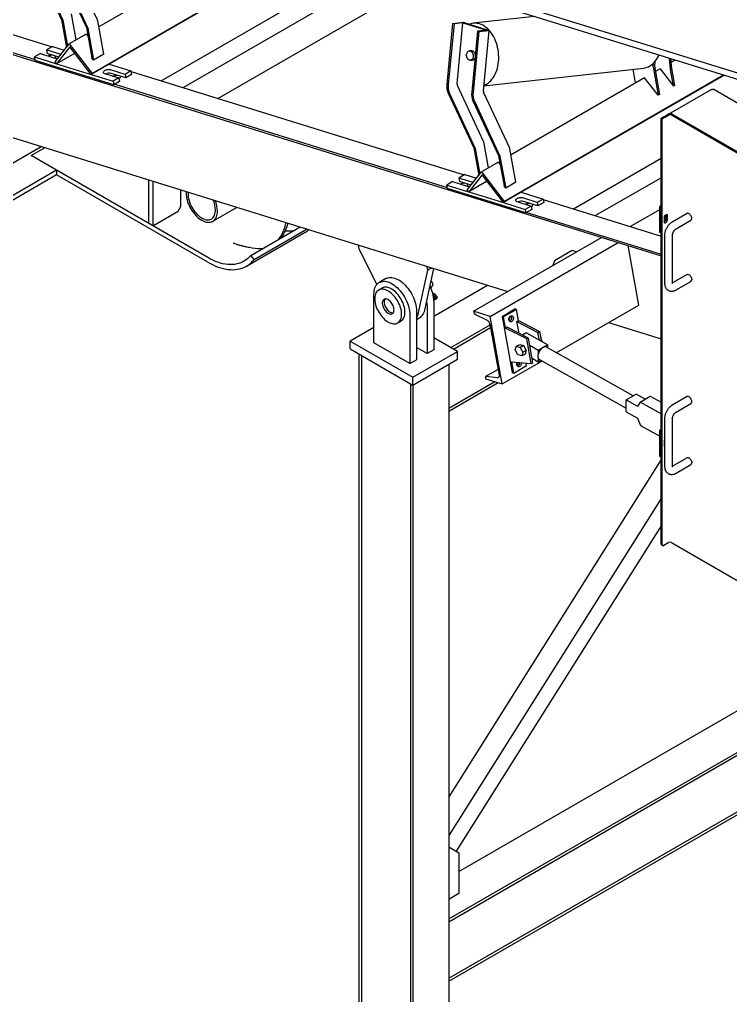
# Model space of a CAD drawing. Header units: millimetres. Extents: x 1293 to 41893, y 1011 to 26911.
# Drawn here: x 8305 to 9256, y 18830 to 20135 of the extents above; entities that cross this region are included whole.
import ezdxf

# ---------------------------------------------------------------- set-up
doc = ezdxf.new("R2010")
doc.units = ezdxf.units.MM
doc.header["$LTSCALE"] = 50
doc.layers.add('STRUC', color=4, linetype='Continuous')

msp = doc.modelspace()

# ---------------------------------------------------------------- linework, layer by layer
at = {"color": 7, "linetype": 'Continuous', "lineweight": 25}
for p, q in [((9317.7782986, 20046.8223985), (7839.5509406, 20506.0923334)), ((9316.9962063, 20038.5798127), (7835.3969259, 20498.897369)), ((7701.1778693, 20273.1483416), (9162.9075267, 19819.0040714)), ((7903.1133774, 20236.9201092), (8348.6231997, 20098.5048201)), ((8694.7768531, 20231.8969234), (8402.1534279, 20062.9690158)), ((8589.8360598, 20228.4686388), (8411.1723631, 20125.3282821)), ((8695.7059057, 20231.6082764), (8424.9503974, 20075.3044485)), ((7881.2584835, 20219.6810826), (8325.876572, 20081.542846)), ((8327.1548306, 20207.8237999), (8361.3993907, 20134.5487452)), ((8328.9777666, 20207.2574326), (8363.2223267, 20133.9823779)), ((8409.4020974, 20134.4315756), (8374.4478024, 20209.2252909)), ((8494.6870853, 20053.1242832), (8766.0210976, 20209.7620743)), ((8523.8540611, 20044.0624058), (8795.1880734, 20200.700197)), ((8360.3322655, 20197.5159144), (8394.5768256, 20124.2408597)), ((8362.1552015, 20196.9495471), (8396.3997616, 20123.6744924)), ((8570.5394212, 20029.5577478), (8841.8734335, 20186.1955389)), ((7701.1778693, 20162.1065988), (8958.2977426, 19771.5324701)), ((8380.9094343, 20107.8578651), (8374.6817562, 20142.6028047)), ((8993.6129933, 20139.0516288), (8911.8356172, 20129.9436002)), ((8363.2223267, 20133.9823779), (8361.3993907, 20134.5487452)), ((8361.3993907, 20134.5487452), (8367.9820435, 20097.8233606)), ((8363.2223267, 20133.9823779), (8369.3841215, 20099.6050085)), ((8394.5768256, 20124.2408597), (8396.3997616, 20123.6744924)), ((8394.5768256, 20124.2408597), (8401.8369689, 20083.7356769)), ((8396.3997616, 20123.6744924), (8404.0807628, 20080.8212943)), ((8417.7367626, 20088.7047351), (8409.7300779, 20133.3749591)), ((8884.3080604, 20129.794414), (8876.5865586, 20048.4163695)), ((8886.1309964, 20129.2280467), (8878.4094946, 20047.8500022)), ((8884.3080604, 20129.794414), (8898.191165, 20131.3406572)), ((8886.1309964, 20129.2280467), (8884.3080604, 20129.794414)), ((8898.1121007, 20130.5624529), (8886.1309964, 20129.2280467)), ((8890.3905989, 20049.1844084), (8898.1121007, 20130.5624529)), ((8898.1121007, 20130.5624529), (8929.4665997, 20120.8209347)), ((8898.191165, 20131.3406572), (8933.191536, 20120.4664044)), ((8394.3254542, 20115.6027686), (8371.6906715, 20102.5359867)), ((8394.3254542, 20115.6027686), (8396.6712321, 20112.5559226)), ((8917.4854953, 20119.4865285), (8909.7639936, 20038.108484)), ((8919.3084313, 20118.9201611), (8911.5869295, 20037.5421166)), ((8929.4665997, 20120.8209347), (8917.4854953, 20119.4865285)), ((8917.4854953, 20119.4865285), (8919.3084313, 20118.9201611)), ((8919.3084313, 20118.9201611), (8933.191536, 20120.4664044)), ((8925.4700342, 20039.0883599), (8933.191536, 20120.4664044)), ((8349.2017036, 20098.8387833), (8341.3439795, 20094.3026158)), ((8349.2017036, 20098.8387833), (8364.9344866, 20093.9507706)), ((8352.6554287, 20078.3475317), (8371.6906715, 20102.5359867)), ((8372.4048911, 20098.5512726), (8354.5814309, 20075.9026535)), ((8371.6906715, 20102.5359867), (8402.1534279, 20062.9690158)), ((8400.9283899, 20061.5031332), (8372.4048911, 20098.5512726)), ((8333.1120781, 20089.5504402), (8325.254354, 20085.0142726)), ((8326.1026975, 20080.2812654), (8325.254354, 20085.0142726)), ((8325.254354, 20085.0142726), (8354.5240156, 20075.9204918)), ((8333.1120781, 20089.5504402), (8352.4351996, 20083.5469464)), ((8360.5222945, 20088.3441119), (8341.3439795, 20094.3026158)), ((8341.3439795, 20094.3026158), (8342.1923231, 20089.5696085)), ((8357.6960585, 20084.7527585), (8342.1923231, 20089.5696085)), ((8378.5287806, 20089.7271642), (8354.5814309, 20075.9026535)), ((8378.5287806, 20089.7271642), (8379.4092025, 20089.4536262)), ((8379.0006621, 20089.9842646), (8378.5460231, 20089.7218071)), ((8404.0807628, 20080.8212943), (8401.8369689, 20083.7356769)), ((8417.7367626, 20088.7047351), (8404.0807628, 20080.8212943)), ((8909.430301, 20093.4698812), (8906.6890638, 20093.1645734)), ((8431.1038104, 20047.6585068), (8326.1026975, 20080.2812654)), ((8354.5240156, 20075.9204918), (8352.6554287, 20078.3475317)), ((8354.5814309, 20075.9026535), (8400.9283899, 20061.5031332)), ((8424.9331549, 20075.3098055), (8400.9858052, 20061.4852948)), ((8424.9331549, 20075.3098055), (8454.2028165, 20066.2160247)), ((8908.0948455, 20080.5426173), (8910.8360827, 20080.847925)), ((8926.1589263, 20046.3486957), (9139.5571306, 20070.1161121)), ((9152.5138236, 20076.4315326), (9152.1761387, 20072.8726214)), ((9152.2229316, 20071.566899), (9158.9733553, 20033.9055009)), ((9154.6056765, 20078.6442539), (9154.078139, 20073.0844584)), ((9154.0938183, 20072.6469389), (9160.844242, 20034.9855408)), ((9175.4727321, 20068.6498516), (9174.1965139, 20082.9461986)), ((9177.377859, 20069.4730237), (9176.2315664, 20082.3139289)), ((9181.600956, 20080.6457152), (9176.6363319, 20077.7796987)), ((8402.1534279, 20062.9690158), (8400.9858052, 20061.4852948)), ((8400.9858052, 20061.4852948), (8430.2554668, 20052.391514)), ((8418.7900695, 20062.9311754), (8438.113191, 20056.9276816)), ((8446.3450924, 20061.6798572), (8427.0219709, 20067.6833509)), ((8447.193436, 20056.9468499), (8427.8703145, 20062.9503437)), ((8438.113191, 20056.9276816), (8430.2554668, 20052.391514)), ((8438.113191, 20056.9276816), (8438.9615345, 20052.1946744)), ((8454.2028165, 20066.2160247), (8446.3450924, 20061.6798572)), ((8446.3450924, 20061.6798572), (8447.193436, 20056.9468499)), ((8455.0511601, 20061.4830175), (8447.193436, 20056.9468499)), ((8454.2028165, 20066.2160247), (8455.0511601, 20061.4830175)), ((8454.3003216, 20065.6720325), (8899.8101439, 19927.2567435)), ((9245.9637973, 20060.6488468), (8953.3403721, 19891.7209391)), ((9141.023004, 20057.2205621), (8962.3593073, 19954.0802054)), ((9246.8928499, 20060.3601997), (8976.1373416, 19904.0563718)), ((9125.2263301, 20068.5200063), (9128.5429854, 20050.0160007)), ((9158.9733553, 20033.9055009), (9141.023004, 20057.2205621)), ((9161.6027576, 20069.101001), (9155.3739092, 20065.5051633)), ((9161.6027576, 20069.101001), (9179.5531089, 20045.7859398)), ((9179.5531089, 20045.7859398), (9175.5242273, 20068.2635387)), ((9181.4239956, 20046.8659797), (9177.395114, 20069.3435786)), ((8430.2554668, 20052.391514), (8431.1038104, 20047.6585068)), ((8438.9615345, 20052.1946744), (8431.1038104, 20047.6585068)), ((8432.4454277, 20048.433006), (8877.0635162, 19910.2947693)), ((8925.727507, 19971.8095944), (8890.773212, 20046.6033096)), ((9181.4239956, 20046.8659797), (9179.5531089, 20045.7859398)), ((8878.3417747, 20036.5757232), (8912.5863348, 19963.3006686)), ((8880.1647107, 20036.0093559), (8914.4092708, 19962.7343012)), ((8960.5890415, 19963.183499), (8925.6347465, 20037.9772142)), ((9160.844242, 20034.9855408), (9158.9733553, 20033.9055009)), ((9230.451831, 20041.5869621), (9175.4936063, 20009.8602543)), ((9463.9052432, 19908.3572382), (9233.3671373, 20041.4440539)), ((8911.5192097, 20026.2678377), (8945.7637698, 19952.992783)), ((8913.3421457, 20025.7014704), (8947.5867058, 19952.4264157)), ((9162.9075267, 20002.9749695), (9171.9434086, 20008.191273)), ((9164.5178445, 20002.0453528), (9173.5537264, 20007.2616563)), ((9175.4936063, 20009.8598895), (9173.6931508, 20008.8205087)), ((9175.4936063, 20009.8602543), (9409.2522156, 19874.9142816)), ((9175.4936063, 20009.8602543), (9175.4936063, 20008.9545007)), ((9407.6418977, 19873.9846649), (9176.7743621, 20007.2616563)), ((9162.9075267, 20002.9749695), (9164.5178445, 20002.0453528)), ((9162.9075267, 19434.1182039), (9162.9075267, 20002.9749695)), ((9164.5178445, 19433.1885872), (9164.5178445, 20002.0453528)), ((8932.0963785, 19936.6097885), (8925.8687004, 19971.354728)), ((8275.0130749, 19931.2159569), (8334.2555593, 19965.4159152)), ((8914.4092708, 19962.7343012), (8912.5863348, 19963.3006686)), ((8912.5863348, 19963.3006686), (8919.1689876, 19926.5752839)), ((8914.4092708, 19962.7343012), (8920.5710657, 19928.3569318)), ((8945.7637698, 19952.992783), (8947.5867058, 19952.4264157)), ((8945.7637698, 19952.992783), (8953.0239131, 19912.4876002)), ((8968.9237067, 19917.4566584), (8960.917022, 19962.1268824)), ((8945.5123984, 19944.3546919), (8922.8776157, 19931.28791)), ((8945.5123984, 19944.3546919), (8947.8581763, 19941.3078459)), ((8947.5867058, 19952.4264157), (8955.267707, 19909.5732176)), ((9045.8740295, 19881.8762065), (9162.9075267, 19949.4382064)), ((8900.3886478, 19927.5907066), (8892.5309237, 19923.0545391)), ((8900.3886478, 19927.5907066), (8916.1214308, 19922.7026939)), ((8903.8423728, 19907.099455), (8922.8776157, 19931.28791)), ((8923.5918353, 19927.3031959), (8905.7683751, 19904.6545768)), ((8922.8776157, 19931.28791), (8953.3403721, 19891.7209391)), ((8952.1153341, 19890.2550565), (8923.5918353, 19927.3031959)), ((8884.2990222, 19918.3023635), (8876.4412981, 19913.766196)), ((8877.2896417, 19909.0331887), (8876.4412981, 19913.766196)), ((8876.4412981, 19913.766196), (8905.7109598, 19904.6724151)), ((8884.2990222, 19918.3023635), (8903.6221437, 19912.2988698)), ((8911.7092387, 19917.0960352), (8892.5309237, 19923.0545391)), ((8892.5309237, 19923.0545391), (8893.3792672, 19918.3215318)), ((8908.8830026, 19913.5046818), (8893.3792672, 19918.3215318)), ((8929.7157247, 19918.4790875), (8905.7683751, 19904.6545768)), ((8929.7157247, 19918.4790875), (8930.5961467, 19918.2055495)), ((8930.1876062, 19918.7361879), (8929.7329672, 19918.4737304)), ((8968.9237067, 19917.4566584), (8955.267707, 19909.5732176)), ((9075.0410053, 19872.8143291), (9162.9075267, 19923.5385923)), ((8982.2907546, 19876.4104301), (8877.2896417, 19909.0331887)), ((8905.7109598, 19904.6724151), (8903.8423728, 19907.099455)), ((8905.7683751, 19904.6545768), (8952.1153341, 19890.2550565)), ((8976.1200991, 19904.0617288), (8952.1727494, 19890.2372182)), ((8955.267707, 19909.5732176), (8953.0239131, 19912.4876002)), ((8976.1200991, 19904.0617288), (9005.3897607, 19894.967948)), ((8953.3403721, 19891.7209391), (8952.1727494, 19890.2372182)), ((8952.1727494, 19890.2372182), (8981.442411, 19881.1434373)), ((8969.9770136, 19891.6830987), (8989.3001351, 19885.6796049)), ((8997.5320366, 19890.4317805), (8978.2089151, 19896.4352742)), ((8998.3803801, 19885.6987732), (8979.0572586, 19891.702267)), ((9005.3897607, 19894.967948), (8997.5320366, 19890.4317805)), ((8997.5320366, 19890.4317805), (8998.3803801, 19885.6987732)), ((9006.2381042, 19890.2349408), (8998.3803801, 19885.6987732)), ((9005.3897607, 19894.967948), (9006.2381042, 19890.2349408)), ((9005.4872657, 19894.4239559), (9162.9075267, 19845.5151107)), ((8989.3001351, 19885.6796049), (8981.442411, 19881.1434373)), ((8981.442411, 19881.1434373), (8982.2907546, 19876.4104301)), ((8990.1484787, 19880.9465977), (8982.2907546, 19876.4104301)), ((8983.6323718, 19877.1849293), (9162.9075267, 19821.4859948)), ((8989.3001351, 19885.6796049), (8990.1484787, 19880.9465977)), ((9121.7263654, 19858.3096711), (9161.2934376, 19881.1512557)), ((9161.2934376, 19885.2361653), (9162.9075267, 19886.5980876)), ((9162.9037555, 19884.3065486), (9161.2934376, 19885.2361653)), ((9161.2934376, 19850.3970906), (9161.2934376, 19885.2361653)), ((9162.9037555, 19884.3065486), (9162.9075267, 19884.3097306)), ((9162.9037555, 19849.4674739), (9162.9037555, 19884.3065486)), ((9197.6989698, 19875.7565746), (9177.8410544, 19864.292844)), ((9166.9856472, 19869.9737276), (9166.9856472, 19864.7859716)), ((9169.7957898, 19874.1068009), (9169.8678145, 19873.4968007)), ((9169.8678145, 19873.4968007), (9169.8678145, 19868.3090448)), ((9171.4781323, 19867.3794281), (9171.4781323, 19872.567184)), ((9183.132291, 19855.1271602), (9202.9902064, 19866.5908908)), ((9162.9037555, 19849.4674739), (9161.2934376, 19850.3970906)), ((9162.9075267, 19849.468646), (9162.9037555, 19849.4674739)), ((8912.1550626, 19744.8948679), (9083.3479387, 19843.7224117)), ((8934.5553, 19737.9353461), (9105.7481761, 19836.7628899)), ((9167.7114593, 19846.7481189), (9167.7114593, 19782.3774849)), ((9178.2947926, 19782.3774849), (9178.2947926, 19846.7481189)), ((8758.1267597, 19833.7235219), (8759.0929553, 19828.3330041)), ((8759.0929553, 19828.3330041), (8782.7663418, 19780.5883041)), ((9044.1461172, 19825.9728113), (9020.5758911, 19812.3660095)), ((9049.6430248, 19824.2649791), (9044.1461172, 19825.9728113)), ((9133.1497942, 19753.0882047), (9118.883431, 19832.6819022)), ((9020.5758911, 19812.3660095), (9018.291421, 19806.1660834)), ((8838.0191738, 19741.1580317), (8850.957446, 19799.791658)), ((8846.9994299, 19746.3422233), (8859.3421542, 19802.2769468)), ((8850.957446, 19799.791658), (8849.9912504, 19805.1821758)), ((8856.6899467, 19803.1009602), (8850.957446, 19799.791658)), ((8795.0797389, 19788.6698498), (8786.0994828, 19783.4856583)), ((9197.6989698, 19794.1024934), (9178.2947926, 19782.9007003)), ((9183.132291, 19773.473079), (9202.9902064, 19784.9368096)), ((8789.8846378, 19775.894582), (8785.3945097, 19773.3024863)), ((8855.2842862, 19775.9981721), (8856.9387243, 19778.3402225)), ((8859.0814375, 19738.4681331), (8931.0312627, 19780.0038831)), ((8779.0840903, 19702.6567159), (8779.0840903, 19767.9799809)), ((8861.3292813, 19766.9298418), (8857.6666934, 19769.0442087)), ((8859.9112659, 19763.3058416), (8858.794085, 19763.3003858)), ((8858.8630097, 19762.7159927), (8859.8217023, 19762.1625512)), ((8858.9595435, 19761.7203903), (8860.4091694, 19760.8835391)), ((8859.0814375, 19758.8634236), (8859.0814375, 19693.5401587)), ((8859.8217023, 19762.1625512), (8861.8272568, 19762.1723454)), ((8859.9112659, 19763.3058416), (8861.9167844, 19764.4832327)), ((8861.8272568, 19762.1723454), (8863.8327753, 19763.3497365)), ((8861.8275468, 19761.0241486), (8862.8301791, 19761.6031441)), ((8861.9167484, 19765.6508296), (8861.9167844, 19764.4832327)), ((8861.9167492, 19765.6234109), (8863.8327393, 19764.5173334)), ((8863.8327753, 19763.3497365), (8863.8327393, 19764.5173334)), ((8835.9590458, 19745.515151), (8835.9590458, 19680.191886)), ((8850.1011814, 19753.6792321), (8850.1011814, 19688.3559672)), ((8912.1550626, 19744.8948679), (8912.4190305, 19743.42216)), ((8934.5553, 19737.9353461), (8912.1550626, 19744.8948679)), ((8950.3827566, 19738.1206979), (8967.6248483, 19748.0743456)), ((8969.7482042, 19747.4146409), (8952.5061124, 19737.4609932)), ((8969.7482042, 19747.4146409), (8967.6248483, 19748.0743456)), ((8972.4416949, 19732.387343), (8969.7482042, 19747.4146409)), ((9022.9493702, 19689.4708541), (9133.1497942, 19753.0882047)), ((8810.7924455, 19729.3072041), (8815.2825736, 19731.8992998)), ((8826.9787896, 19740.3309595), (8826.9787896, 19675.0076945)), ((8835.9590458, 19733.9054175), (8840.5479402, 19736.5545299)), ((8913.9076885, 19741.2799668), (8930.4947699, 19732.8883825)), ((8950.7162446, 19647.7715582), (8934.5553, 19737.9353461)), ((8950.3827566, 19738.1206979), (8963.8502105, 19662.984208)), ((8952.5061124, 19737.4609932), (8950.3827566, 19738.1206979)), ((8955.1996032, 19722.4336953), (8952.5061124, 19737.4609932)), ((8970.2624861, 19731.1293125), (8972.4416949, 19732.387343)), ((8973.046861, 19715.5949615), (8970.2624861, 19731.1293125)), ((8970.2624861, 19731.1293125), (8998.4070056, 19716.5850933)), ((8972.4416949, 19732.387343), (9000.5862144, 19717.8431237)), ((8779.0840903, 19723.393482), (8747.240715, 19705.0106926)), ((8881.9460164, 19696.3695308), (8934.3769486, 19726.6372637)), ((8885.2991903, 19694.4337847), (8935.0058047, 19723.1288024)), ((8934.2164149, 19727.5328997), (8946.3884136, 19659.623905)), ((8957.378812, 19723.6917257), (8955.1996032, 19722.4336953)), ((8983.3441227, 19707.889476), (8955.1996032, 19722.4336953)), ((8985.5233315, 19709.1475065), (8957.378812, 19723.6917257)), ((8998.4070056, 19716.5850933), (9000.5862144, 19717.8431237)), ((9000.5862144, 19717.8431237), (9002.905944, 19704.9010828)), ((9092.7428443, 19729.761769), (9162.9075267, 19707.9623286)), ((8747.240715, 19694.6406243), (8747.240715, 19705.0106926)), ((8747.240715, 19705.0106926), (8831.0564387, 19656.6249052)), ((8890.9248129, 19691.1861819), (8859.0814375, 19709.5689713)), ((8983.0570077, 19716.0330158), (8977.9283992, 19713.0723332)), ((8983.0570077, 19716.0330158), (9011.3868397, 19700.144719)), ((8983.3441227, 19707.889476), (8985.5233315, 19709.1475065)), ((8989.2227959, 19675.0916751), (8983.3441227, 19707.889476)), ((8991.4020047, 19676.3497056), (8985.5233315, 19709.1475065)), ((9000.2325021, 19706.4004365), (8998.4070056, 19716.5850933)), ((9004.1857443, 19705.1092844), (9002.2332101, 19708.6543435)), ((9004.1857443, 19705.1092844), (9003.3721613, 19704.6396129)), ((9003.9395192, 19704.32142), (9004.1857443, 19705.1092844)), ((8747.240715, 19694.6406243), (8831.0564387, 19646.2548369)), ((8826.9787896, 19675.0076945), (8779.0840903, 19702.6567159)), ((8850.1011814, 19688.3559672), (8835.9590458, 19696.5200483)), ((8859.0814375, 19693.5401587), (8850.1011814, 19688.3559672)), ((8968.1230805, 19693.2626411), (8969.6389557, 19698.1130962)), ((8971.6590738, 19686.8426227), (8968.1230805, 19693.2626411)), ((8969.6389557, 19698.1130962), (8973.9973733, 19700.6291571)), ((8969.6389557, 19698.1130962), (8974.6908241, 19696.543533)), ((8973.9973733, 19700.6291571), (8979.0492417, 19699.0595939)), ((8979.0492417, 19699.0595939), (8974.6908241, 19696.543533)), ((8974.6908241, 19696.543533), (8978.2268173, 19690.1235146)), ((8982.5852349, 19692.6395757), (8978.2268173, 19690.1235146)), ((8979.0492417, 19699.0595939), (8982.5852349, 19692.6395757)), ((8982.5852349, 19692.6395757), (8981.0693598, 19687.7891205)), ((8998.5031655, 19692.7071322), (8987.348828, 19698.9628498)), ((9011.3868397, 19700.144719), (8998.5031655, 19692.7071322)), ((8998.5031655, 19692.7071322), (8998.5711166, 19687.161292)), ((9125.5995886, 19631.9012526), (9009.7001797, 19696.9014337)), ((9011.4385237, 19695.9265135), (9011.3868397, 19700.144719)), ((8759.0347847, 19687.8320528), (8759.0347847, 18757.3554561)), ((8762.3874136, 19685.8966213), (8762.3874136, 18755.4200246)), ((8826.9787896, 19675.0076945), (8835.9590458, 19680.191886)), ((8831.0564387, 19656.6249052), (8890.9248129, 19691.1861819)), ((8831.0564387, 19646.2548369), (8890.9248129, 19680.8161136)), ((8890.9248129, 19680.8161136), (8890.9248129, 19691.1861819)), ((8976.7109422, 19685.2730595), (8971.6590738, 19686.8426227)), ((8978.2268173, 19690.1235146), (8976.7109422, 19685.2730595)), ((8981.0693598, 19687.7891205), (8976.7109422, 19685.2730595)), ((8998.6950945, 19677.0428105), (8990.4488285, 19681.6675864)), ((8998.6271435, 19682.5886507), (8998.6950945, 19677.0428105)), ((8998.6950945, 19677.0428105), (9002.3759171, 19679.1677042)), ((9000.3817545, 19680.2860958), (9116.4243168, 19615.2056296)), ((8879.1307432, 19674.0075421), (8879.1307432, 18743.3235778)), ((8945.0453644, 19667.1169323), (8928.4361367, 19657.5286292)), ((8950.7162446, 19647.7715582), (9003.7585931, 19678.3922542)), ((8963.2800755, 19677.3518013), (8989.2227959, 19675.0916751)), ((8965.9735663, 19662.3245034), (8963.2800755, 19677.3518013)), ((8965.9735663, 19662.3245034), (8983.215658, 19672.2781511)), ((8983.215658, 19672.2781511), (8982.6080711, 19675.667949)), ((8989.2227959, 19675.0916751), (8991.4020047, 19676.3497056)), ((8831.0564387, 19646.2548369), (8831.0564387, 19656.6249052)), ((8928.0520392, 19656.203788), (8928.3160072, 19654.7310801)), ((8928.3160072, 19654.7310801), (8950.7162446, 19647.7715582)), ((8944.2608712, 19656.0857042), (8928.9030562, 19657.6190684)), ((8963.8502105, 19662.984208), (8965.9735663, 19662.3245034)), ((8827.8834149, 19648.0865846), (8827.8834149, 18717.6099879)), ((8831.2360439, 19646.3585207), (8831.2360439, 18715.6745564)), ((8879.1307432, 19615.2404511), (8940.812475, 19650.8485569)), ((8879.1307432, 19611.3689589), (8945.1723746, 19649.4939813)), ((9116.285632, 19626.5244199), (9129.7560162, 19634.3007071)), ((9116.4826791, 19610.4423829), (9116.285632, 19626.5244199)), ((9116.285632, 19626.5244199), (9131.3948757, 19618.0506616)), ((9141.904216, 19627.4875991), (9129.7560162, 19634.3007071)), ((9135.0859559, 19623.5515014), (9148.5563401, 19631.3277886)), ((9148.5563401, 19631.3277886), (9162.9075267, 19623.2791736)), ((9197.6989698, 19630.794331), (9177.8410544, 19619.3306004)), ((9135.0859559, 19623.5515014), (9131.3948757, 19618.0506616)), ((9162.9075267, 19607.9482541), (9135.0859559, 19623.5515014)), ((9183.132291, 19610.1649167), (9202.9902064, 19621.6286472)), ((9116.4826791, 19610.4423829), (9131.5919228, 19601.9686246)), ((9131.5919228, 19601.9686246), (9135.4698139, 19592.222858)), ((9167.7114593, 19601.7858754), (9167.7114593, 19537.4152414)), ((9178.2947926, 19537.4152414), (9178.2947926, 19601.7858754)), ((9135.4698139, 19592.222858), (9161.2934376, 19577.7401248)), ((9161.2934376, 19585.8378676), (9162.9075267, 19587.1997899)), ((9162.9037555, 19584.9082509), (9161.2934376, 19585.8378676)), ((9161.2934376, 19550.9987929), (9161.2934376, 19585.8378676)), ((9162.9037555, 19584.9082509), (9162.9075267, 19584.9114329)), ((9162.9037555, 19550.0691762), (9162.9037555, 19584.9082509)), ((9166.9856472, 19570.5754299), (9166.9856472, 19565.3876739)), ((9162.9037555, 19550.0691762), (9161.2934376, 19550.9987929)), ((9162.9075267, 19550.0703483), (9162.9037555, 19550.0691762)), ((9197.6989698, 19549.1402498), (9178.2947926, 19537.9384568)), ((9162.9075267, 19546.6764988), (8879.1307432, 19095.8274384)), ((9183.132291, 19528.5108355), (9202.9902064, 19539.974566)), ((9162.9075267, 19494.8057464), (8879.1307432, 19043.956686)), ((9162.9075267, 19458.0442289), (8889.0247977, 19022.9143021)), ((9163.5980181, 19432.5920545), (9165.2083359, 19431.6624378)), ((9173.5537264, 19435.683088), (9166.8748672, 19431.8274646)), ((9176.7743621, 19435.683088), (9407.6418977, 19302.4060966)), ((8892.667124, 18995.7519795), (9462.2100521, 19324.5421134)), ((8879.1307432, 18932.6395504), (9496.3350254, 19288.9439984)), ((8879.1307432, 18928.7680582), (9496.3350254, 19285.0725062)), ((8879.1307432, 18853.1356933), (9496.3350254, 19209.4401413)), ((8879.1307432, 18849.2642012), (9496.3350254, 19205.5686491)), ((8879.1307432, 19028.627875), (8892.667124, 19020.8109484)), ((8892.667124, 19020.8109484), (8892.667124, 18966.3748943)), ((8892.667124, 18966.3748943), (8879.1307432, 18958.5605079))]:
    msp.add_line(p, q, dxfattribs=at)
at = {"color": 7, "linetype": 'Continuous', "lineweight": 25, "flags": 128}
for points in [[(8926.2220293, 20047.0137475), (8927.7184851, 20047.6480308), (8929.7209238, 20048.7139557), (8931.6495462, 20049.9988594), (8933.4935668, 20051.4955562), (8935.2426731, 20053.195676), (8936.8870832, 20055.089711), (8938.4176011, 20057.1670689), (8939.8256674, 20059.4161324), (8941.1034077, 20061.8243238), (8942.2436762, 20064.3781755), (8943.2400963, 20067.0634052), (8944.0870954, 20069.8649963), (8944.7799369, 20072.7672809), (8945.314746, 20075.7540283), (8945.6885319, 20078.8085355), (8945.8992043, 20081.9137204), (8945.9455849, 20085.0522175), (8945.8274145, 20088.2064751), (8945.5453538, 20091.3588534), (8945.1009802, 20094.4917228), (8944.4967789, 20097.5875632), (8943.7361288, 20100.6290614), (8942.8232838, 20103.599208), (8941.7633489, 20106.4813928), (8940.5622516, 20109.2594974), (8939.226709, 20111.9179857), (8937.7641899, 20114.4419901), (8936.1828735, 20116.8173955), (8934.491603, 20119.0309176), (8932.6998366, 20121.0701776), (8930.8175948, 20122.923771), (8928.8554038, 20124.5813318), (8926.8242368, 20126.0335903), (8924.7354531, 20127.2724247), (8922.6007339, 20128.2909072), (8920.4320176, 20129.0833419)], [(8352.1413924, 20083.6382293), (8352.7016091, 20084.1754205), (8353.0735953, 20084.7491707), (8353.2099207, 20085.3110121), (8353.1053463, 20085.8393533), (8352.8057452, 20086.2721282)], [(8906.8053854, 20080.671656), (8905.963127, 20081.0556229), (8905.1757776, 20081.6624027), (8904.4735946, 20082.468677), (8903.8835626, 20083.4434614), (8903.4283561, 20084.5492952), (8903.1254685, 20085.743682), (8902.9865396, 20086.9807222), (8903.0169083, 20088.212877), (8903.2154075, 20089.3927953), (8903.5744092, 20090.4751336), (8904.0801169, 20091.4182982), (8904.7130967, 20092.1860438), (8905.4490236, 20092.7488665), (8906.2596162, 20093.0851371), (8907.1137239, 20093.1819332), (8907.9785238, 20093.0355347), (8908.8207823, 20092.6515678), (8909.6081317, 20092.044788), (8910.3103146, 20091.2385137), (8910.9003467, 20090.2637293), (8911.3555531, 20089.1578955), (8911.6584407, 20087.9635087), (8911.7973697, 20086.7264685), (8911.767001, 20085.4943137), (8911.5685017, 20084.3143954), (8911.2095001, 20083.2320571), (8910.7037923, 20082.2888925), (8910.0708125, 20081.5211469), (8909.3348857, 20080.9583242), (8908.5242931, 20080.6220536), (8907.6701854, 20080.5252576), (8906.8053854, 20080.671656)], [(8909.430301, 20093.4698812), (8909.8549611, 20093.4872409), (8910.7197611, 20093.3408425), (8911.5620195, 20092.9568755), (8912.3493689, 20092.3500958), (8913.0515519, 20091.5438214), (8913.6415839, 20090.5690371), (8914.0967904, 20089.4632032), (8914.399678, 20088.2688164), (8914.4761316, 20087.7704008)], [(9139.5571306, 20070.1161121), (9139.7315781, 20070.13631), (9141.8869386, 20070.5145901), (9144.0030642, 20071.1259322), (9146.0681206, 20071.9669172), (9148.0705593, 20073.0328422), (9149.9991818, 20074.3177459), (9151.8432024, 20075.8144427), (9153.5923086, 20077.5145625), (9155.2367188, 20079.4085974), (9156.7672366, 20081.4859554), (9158.1753029, 20083.7350189), (9159.4530432, 20086.1432102), (9160.0177795, 20087.3513846)], [(8427.0219709, 20067.6833509), (8426.0982062, 20067.8904874), (8425.0349276, 20067.9847245), (8423.8786055, 20067.9619437), (8422.6797768, 20067.8231407), (8421.490836, 20067.5743817), (8420.3637456, 20067.2265388), (8419.3477648, 20066.7948143), (8418.4872968, 20066.2980767), (8417.8199482, 20065.7580358), (8417.3748853, 20065.198294), (8417.1715596, 20064.6433146), (8417.2188574, 20064.117353), (8417.5147114, 20063.6433961), (8418.0461915, 20063.2421583), (8418.7900695, 20062.9311754)], [(8438.3128139, 20055.8139621), (8438.5876082, 20055.9657204), (8439.3795235, 20056.4975314), (8439.9728753, 20057.0611417), (8440.3448615, 20057.6348919), (8440.4811868, 20058.1967333), (8440.3766124, 20058.7250745), (8440.0770114, 20059.1578494)], [(8903.3283366, 19912.3901526), (8903.8885533, 19912.9273438), (8904.2605395, 19913.5010941), (8904.3968648, 19914.0629354), (8904.2922904, 19914.5912766), (8903.9926894, 19915.0240515)], [(8978.2089151, 19896.4352742), (8977.2851503, 19896.6424107), (8976.2218718, 19896.7366478), (8975.0655497, 19896.7138671), (8973.866721, 19896.575064), (8972.6777802, 19896.3263051), (8971.5506898, 19895.9784621), (8970.5347089, 19895.5467376), (8969.6742409, 19895.05), (8969.0068923, 19894.5099591), (8968.5618295, 19893.9502173), (8968.3585038, 19893.3952379), (8968.4058015, 19892.8692763), (8968.7016556, 19892.3953194), (8969.2331357, 19891.9940816), (8969.9770136, 19891.6830987)], [(8989.499758, 19884.5658854), (8989.7745524, 19884.7176437), (8990.5664676, 19885.2494548), (8991.1598194, 19885.813065), (8991.5318056, 19886.3868152), (8991.668131, 19886.9486566), (8991.5635566, 19887.4769978), (8991.2639555, 19887.9097727)], [(9204.0863615, 19869.0136529), (9203.9988809, 19869.9930119), (9203.7405297, 19871.0275801), (9203.323388, 19872.0689823), (9202.7669609, 19873.0685236), (9202.0972664, 19873.9794665), (9201.3456185, 19874.7592165), (9200.5471637, 19875.3713132), (9199.7392366, 19875.7871357), (9198.959615, 19875.9872407), (9198.2447533, 19875.9622713), (9197.6989698, 19875.7565746)], [(9171.4781323, 19872.567184), (9171.3871437, 19873.2454373), (9171.1215492, 19873.7636893), (9170.7028658, 19874.0799544), (9170.1650126, 19874.1686106), (9169.5515634, 19874.0224755), (9168.9122161, 19873.6533882), (9168.2987669, 19873.0912498), (9167.7609137, 19872.3816016), (9167.3422303, 19871.5819349), (9167.0766358, 19870.7570341), (9166.9856472, 19869.9737276)], [(9166.9856472, 19864.7859716), (9167.0766358, 19864.1077184), (9167.3422303, 19863.5894663), (9167.7609137, 19863.2732013), (9168.2987669, 19863.1845451), (9168.9122161, 19863.3306801), (9169.5515634, 19863.6997675), (9170.1650126, 19864.2619058), (9170.7028658, 19864.9715541), (9171.1215492, 19865.7712207), (9171.3871437, 19866.5961216), (9171.4781323, 19867.3794281)], [(9169.8628647, 19870.9044195), (9169.7796116, 19871.5558113), (9169.536027, 19872.0627703), (9169.1501762, 19872.3876979), (9168.6506761, 19872.5064955), (9168.0745725, 19872.4103526), (9167.6795042, 19872.23553)], [(8779.0840903, 19767.9799809), (8779.1703609, 19770.2753599), (8779.4285512, 19772.4545947), (8779.8568007, 19774.5019839), (8780.4520241, 19776.402776), (8781.2099327, 19778.1432757), (8782.1250658, 19779.7109428), (8783.1908297, 19781.0944821), (8784.3995457, 19782.2839252), (8785.742505, 19783.2707021), (8787.2100314, 19784.0477032), (8788.7915514, 19784.60933), (8790.4756701, 19784.951536), (8792.2502535, 19785.0718557), (8794.1025155, 19784.9694221), (8796.0191107, 19784.6449733), (8797.9862298, 19784.1008469), (8799.9896998, 19783.3409634), (8802.0150857, 19782.3707978), (8804.0477943, 19781.19734), (8806.0731801, 19779.829045), (8808.0766501, 19778.2757713), (8810.0437693, 19776.5487103), (8811.9603644, 19774.6603054), (8813.8126265, 19772.6241627), (8815.5872098, 19770.4549527), (8817.2713286, 19768.1683046), (8818.8528486, 19765.7806936), (8820.320375, 19763.3093227), (8821.6633342, 19760.771998), (8822.8720503, 19758.1870011), (8823.9378142, 19755.5729569), (8824.8529473, 19752.9486997), (8825.6108559, 19750.3331373), (8826.2060792, 19747.7451149), (8826.6343288, 19745.2032793), (8826.892519, 19742.7259444), (8826.9787896, 19740.3309595)], [(8795.0797389, 19788.6698498), (8796.1902875, 19789.2318947), (8797.7718075, 19789.7935215), (8799.4559263, 19790.1357275), (8801.2305096, 19790.2560472), (8803.0827717, 19790.1536136), (8804.9993668, 19789.8291648), (8806.966486, 19789.2850385), (8808.969956, 19788.5251549), (8810.9953418, 19787.5549893), (8813.0280504, 19786.3815316), (8815.0534362, 19785.0132365), (8817.0569063, 19783.4599628), (8819.0240254, 19781.7329018), (8820.9406206, 19779.8444969), (8822.7928826, 19777.8083543), (8824.567466, 19775.6391442), (8826.2515847, 19773.3524961), (8827.8331047, 19770.9648851), (8829.3006311, 19768.4935142), (8830.6435904, 19765.9561895), (8831.8523064, 19763.3711926), (8832.9180703, 19760.7571484), (8833.8332034, 19758.1328912), (8834.591112, 19755.5173288), (8835.1863354, 19752.9293064), (8835.6145849, 19750.3874708), (8835.8727752, 19747.9101359), (8835.9590458, 19745.515151)], [(8855.6916709, 19785.7336967), (8856.2436933, 19784.8748334), (8856.7902874, 19783.790188), (8857.1964435, 19782.6782554), (8857.4465532, 19781.5817667), (8857.5310049, 19780.5428592), (8857.4465532, 19779.6014575), (8857.1964435, 19778.7937392), (8856.9387243, 19778.3402225)], [(9197.6989698, 19794.1024934), (9198.2447533, 19794.3081901), (9198.959615, 19794.3331595), (9199.7392366, 19794.1330545), (9200.5471637, 19793.717232), (9201.3456185, 19793.1051353), (9202.0972664, 19792.3253853), (9202.7669609, 19791.4144424), (9203.323388, 19790.4149011), (9203.7405297, 19789.3734989), (9203.9988809, 19788.3389307), (9204.0863615, 19787.3595717)], [(8816.0539899, 19740.9364622), (8815.9701436, 19742.9865775), (8815.7193878, 19745.1143582), (8815.3040636, 19747.2999378), (8814.7280488, 19749.5229102), (8813.9967214, 19751.76252), (8813.1169098, 19753.9978567), (8812.0968284, 19756.2080494), (8810.9460015, 19758.3724622), (8809.6751741, 19760.4708866), (8808.2962115, 19762.4837301), (8806.8219887, 19764.3921994), (8805.2662701, 19766.1784756), (8803.6435811, 19767.8258807), (8801.9690723, 19769.3190334), (8800.2583782, 19770.6439924), (8798.5274709, 19771.788387), (8796.7925115, 19772.7415323), (8795.0696989, 19773.4945291), (8793.3751185, 19774.0403467), (8791.7245922, 19774.3738891), (8790.1335305, 19774.492042), (8788.6167886, 19774.3937024), (8787.188528, 19774.0797883), (8785.862084, 19773.5532306), (8784.6498412, 19772.8189458), (8783.563118, 19771.8837897), (8782.6120609, 19770.7564935), (8781.8055496, 19769.4475825), (8781.1511143, 19767.9692776), (8780.6548652, 19766.3353814), (8780.3214358, 19764.5611492), (8780.1539392, 19762.6631464), (8780.1539392, 19760.6590942), (8780.3214358, 19758.5677039), (8780.6548652, 19756.4085023), (8781.1511143, 19754.2016491), (8781.8055496, 19751.9677494), (8782.6120609, 19749.7276602), (8783.563118, 19747.5022968), (8784.6498412, 19745.3124368), (8785.862084, 19743.1785263), (8787.188528, 19741.120489), (8788.6167886, 19739.1575403), (8790.1335305, 19737.3080077), (8791.7245922, 19735.5891599), (8793.3751185, 19734.0170451), (8795.0696989, 19732.6063419), (8796.7925115, 19731.3702215), (8798.5274709, 19730.3202254), (8800.2583782, 19729.466157), (8801.9690723, 19728.8159906), (8803.6435811, 19728.3757965), (8805.2662701, 19728.1496848), (8806.8219887, 19728.1397666), (8808.2962115, 19728.3461345), (8809.6751741, 19728.7668617), (8810.9460015, 19729.3980199), (8812.0968284, 19730.2337163), (8813.1169098, 19731.2661481), (8813.9967214, 19732.4856759), (8814.7280488, 19733.8809131), (8815.3040636, 19735.438833), (8815.7193878, 19737.1448895), (8815.9701436, 19738.9831537), (8816.0539899, 19740.9364622)], [(8820.5441179, 19743.5285579), (8820.4602717, 19745.5786732), (8820.2095159, 19747.706454), (8819.7941916, 19749.8920336), (8819.2181768, 19752.115006), (8818.4868495, 19754.3546158), (8817.6070378, 19756.5899524), (8816.5869565, 19758.8001452), (8815.4361296, 19760.964558), (8814.1653021, 19763.0629824), (8812.7863395, 19765.0758259), (8811.3121167, 19766.9842952), (8809.7563982, 19768.7705714), (8808.1337092, 19770.4179765), (8806.4592004, 19771.9111291), (8804.7485062, 19773.2360881), (8803.0175989, 19774.3804828), (8801.2826396, 19775.3336281), (8799.559827, 19776.0866248), (8797.8652466, 19776.6324425), (8796.2147203, 19776.9659848), (8794.6236585, 19777.0841378), (8793.1069166, 19776.9857981), (8791.678656, 19776.671884), (8790.352212, 19776.1453264), (8789.8846378, 19775.894582)], [(8805.954148, 19746.7669768), (8805.8703797, 19748.1369878), (8805.6208603, 19749.5745163), (8805.2109078, 19751.0489237), (8804.6492596, 19752.5287856), (8803.9478863, 19753.9825614), (8803.1217364, 19755.3792662), (8802.1884179, 19756.6891319), (8801.1678229, 19757.8842409), (8800.0817036, 19758.9391214), (8798.9532086, 19759.8312906), (8797.80639, 19760.5417335), (8796.6656902, 19761.0553081), (8795.5554212, 19761.3610685), (8794.4992464, 19761.4524979), (8793.5196765, 19761.3276478), (8792.6375892, 19760.989179), (8791.8717846, 19760.4443055), (8791.2385847, 19759.7046402), (8790.7514849, 19758.7859479), (8790.4208669, 19757.7078089), (8790.2537773, 19756.4932018), (8790.2537773, 19755.1680139), (8790.4208669, 19753.7604893), (8790.7514849, 19752.3006269), (8791.2385847, 19750.8195411), (8791.8717846, 19749.3487987), (8792.6375892, 19747.9197461), (8793.5196765, 19746.562841), (8794.4992464, 19745.3070034), (8795.5554212, 19744.1789995), (8796.6656902, 19743.2028706), (8797.80639, 19742.3994212), (8798.9532086, 19741.7857754), (8800.0817036, 19741.3750121), (8801.1678229, 19741.175886), (8802.1884179, 19741.192641), (8803.1217364, 19741.4249201), (8803.9478863, 19741.8677727), (8804.6492596, 19742.51176), (8805.2109078, 19743.3431568), (8805.6208603, 19744.344243), (8805.8703797, 19745.4936825), (8805.954148, 19746.7669768)], [(8794.6458294, 19761.4966294), (8794.1553452, 19761.0384327), (8793.596099, 19760.2427257), (8793.1874679, 19759.2763128), (8792.9385799, 19758.1607821), (8792.8549949, 19756.9210527), (8792.9385799, 19755.584818), (8793.1874679, 19754.1819273), (8793.596099, 19752.743719), (8794.1553452, 19751.3023202), (8794.8527137, 19749.8899293), (8795.6726266, 19748.5380969), (8796.5967683, 19747.2770207), (8797.604495, 19746.134871), (8798.6732958, 19745.1371615), (8799.7792955, 19744.3061794), (8800.8977878, 19743.6604875), (8802.0037875, 19743.2145096), (8803.0725883, 19742.9782079), (8804.080315, 19742.9568611), (8805.0044568, 19743.150946), (8805.1714949, 19743.2129523)], [(8858.4934624, 19765.2930861), (8858.7186632, 19765.6470477), (8859.2753235, 19766.3028222), (8859.8942308, 19766.7795239), (8860.5148021, 19767.0304899), (8861.0762915, 19767.0311539), (8861.5237366, 19766.7814509), (8861.8133383, 19766.3058235), (8861.9167484, 19765.6508296)], [(8861.8275468, 19761.0241486), (8861.2236486, 19760.7828909), (8860.6621592, 19760.7822269), (8860.2147141, 19761.0319299), (8859.9251124, 19761.5075573), (8859.8217023, 19762.1625512)], [(8861.9167844, 19764.4832327), (8861.8372013, 19764.8796712), (8861.6170729, 19765.126132), (8861.2899119, 19765.1850937), (8860.9055256, 19765.0475798), (8860.5224332, 19764.7345256), (8860.1989572, 19764.2935908), (8859.9843438, 19763.7919037), (8859.9112659, 19763.3058416)], [(8861.8272568, 19762.1723454), (8861.90684, 19761.7759068), (8862.1269683, 19761.529446), (8862.4541293, 19761.4704844), (8862.8385156, 19761.6079982), (8863.221608, 19761.9210524), (8863.545084, 19762.3619872), (8863.7596975, 19762.8636743), (8863.8327753, 19763.3497365)], [(8840.5479402, 19736.5545299), (8841.6115397, 19737.2506655), (8842.8659798, 19738.320606), (8843.9871586, 19739.5815017), (8844.9673415, 19741.0246538), (8845.7997663, 19742.6401065), (8846.4786904, 19744.4167152), (8846.9994299, 19746.3422233)], [(8815.2825736, 19731.8992998), (8815.4361296, 19731.9901157), (8816.5869565, 19732.8258121), (8817.6070378, 19733.8582439), (8818.4868495, 19735.0777716), (8819.2181768, 19736.4730089), (8819.7941916, 19738.0309287), (8820.2095159, 19739.7369852), (8820.4602717, 19741.5752494), (8820.5441179, 19743.5285579)], [(8965.4673224, 19736.6522319), (8965.5414877, 19735.7029506), (8965.4373762, 19734.7084092), (8965.1610384, 19733.726407), (8964.7285342, 19732.8140143), (8964.164999, 19732.024256), (8963.5031835, 19731.4030302), (8962.78155, 19730.98644), (8962.0420372, 19730.7986963), (8961.3276229, 19730.85071), (8960.6798263, 19731.1394583), (8960.1362949, 19731.6481602), (8959.7286169, 19732.3472517), (8959.480485, 19733.1961043), (8959.4063196, 19734.1453856), (8959.5104311, 19735.1399269), (8959.7867689, 19736.1219292), (8960.2192732, 19737.0343219), (8960.7828084, 19737.8240801), (8961.4446239, 19738.445306), (8962.1662574, 19738.8618962), (8962.9057702, 19739.0496399), (8963.6201844, 19738.9976262), (8964.2679811, 19738.7088779), (8964.8115124, 19738.200176), (8965.2191904, 19737.5010845), (8965.4673224, 19736.6522319)], [(8976.2856285, 19676.2363478), (8976.3154508, 19675.5937587), (8976.2113393, 19674.5992173), (8975.9350015, 19673.6172151), (8975.5024973, 19672.7048224), (8974.9389621, 19671.9150642), (8974.2771466, 19671.2938383), (8973.5555131, 19670.8772481), (8972.8160003, 19670.6895044), (8972.101586, 19670.7415181), (8971.4537894, 19671.0302664), (8970.910258, 19671.5389683), (8970.50258, 19672.2380598), (8970.2544481, 19673.0869124), (8970.1802827, 19674.0361937), (8970.2843943, 19675.0307351), (8970.560732, 19676.0127373), (8970.871256, 19676.7057134)], [(8928.9030562, 19657.6190684), (8928.6794029, 19657.6137553), (8928.4795417, 19657.5516316), (8928.3096268, 19657.4346102), (8928.1748903, 19657.2662945), (8928.0794812, 19657.0518674), (8928.0263373, 19656.7979318), (8928.0170951, 19656.5123069), (8928.0520392, 19656.203788)], [(8946.3884136, 19659.623905), (8946.4757738, 19658.8526077), (8946.4526684, 19658.1385456), (8946.3198087, 19657.5037065), (8946.0812859, 19656.9676388), (8945.7444447, 19656.5468496), (8945.3196574, 19656.2542961), (8944.8200043, 19656.0989868), (8944.2608712, 19656.0857042)], [(9204.0863615, 19624.0514093), (9203.9988809, 19625.0307684), (9203.7405297, 19626.0653366), (9203.323388, 19627.1067387), (9202.7669609, 19628.10628), (9202.0972664, 19629.0172229), (9201.3456185, 19629.7969729), (9200.5471637, 19630.4090696), (9199.7392366, 19630.8248922), (9198.959615, 19631.0249971), (9198.2447533, 19631.0000277), (9197.6989698, 19630.794331)], [(9167.7114593, 19570.4353751), (9167.3021671, 19569.7690875), (9166.9856472, 19569.3708636)], [(9166.9856472, 19567.3575175), (9167.4645921, 19567.5351552), (9167.7114593, 19567.6738817)], [(9167.7114593, 19565.0741094), (9167.3018983, 19564.8619992), (9167.0576718, 19564.7776738)], [(9197.6989698, 19549.1402498), (9198.2447533, 19549.3459465), (9198.959615, 19549.3709159), (9199.7392366, 19549.170811), (9200.5471637, 19548.7549884), (9201.3456185, 19548.1428917), (9202.0972664, 19547.3631418), (9202.7669609, 19546.4521988), (9203.323388, 19545.4526575), (9203.7405297, 19544.4112554), (9203.9988809, 19543.3766872), (9204.0863615, 19542.3973281)]]:
    msp.add_lwpolyline(points, dxfattribs=at)
at = {"color": 7, "linetype": 'Continuous', "lineweight": 25}
for centre, radius, start, end in [((8405.5127048, 20132.6450715), 4.2800668, 9.8187418659, 24.6706104039), ((8914.1359057, 20109.447204), 20.6208374, 72.2221226737, 111.0671134718), ((8348.8984187, 20073.5347706), 13.829927, 88.2998053484, 112.634969229), ((8354.9061092, 20093.1048582), 9.8721362, 255.5052502242, 279.9828752339), ((8909.9732046, 20085.0396592), 4.2796255, 281.6319817686, 345.4026671301), ((9156.9897246, 20072.3914253), 4.8375777, 174.2913210328, 189.8135175912), ((9155.6910683, 20072.9232199), 1.6209685, 174.2913210326, 189.8135175923), ((8425.2957397, 20051.614984), 11.6240619, 77.2036325175, 112.9558580866), ((8436.1696849, 20046.4204918), 13.829927, 88.2998053485, 112.6349692289), ((9179.8711116, 20069.0395626), 4.4156106, 185.0633731721, 190.1220475027), ((9178.8516616, 20069.6036075), 1.4795763, 185.0633731703, 190.1220475053), ((8899.4896914, 20045.7610334), 23.0565457, 173.3867852951, 203.4770611952), ((8901.3126273, 20045.194666), 23.0565457, 173.3867852951, 203.4770611952), ((8895.3831684, 20048.6055815), 5.0260114, 173.386785295, 203.4770611952), ((8932.6671263, 20035.4531479), 23.0565457, 173.3867852951, 203.4770611952), ((8934.4900623, 20034.8867805), 23.0565457, 173.3867852951, 203.4770611952), ((8927.6193018, 20038.8391788), 2.1636641, 173.3867852949, 203.4770611957), ((9175.1640442, 20001.9754689), 7.0006224, 62.6096722366, 117.3903277635), ((9175.1640442, 20004.1537543), 3.5003112, 62.6096722367, 117.3903277633), ((8924.0531496, 19971.0405163), 1.84254, 9.8187418664, 24.6706104027), ((8956.699649, 19961.3969948), 4.2800668, 9.8187418659, 24.6706104038), ((8900.0853629, 19902.2866939), 13.829927, 88.2998053483, 112.6349692289), ((8906.0930534, 19921.8567815), 9.8721362, 255.505250224, 279.982875234), ((8976.4826838, 19880.3669073), 11.6240619, 77.2036325176, 112.9558580864), ((8987.356629, 19875.1724151), 13.829927, 88.2998053484, 112.6349692288), ((9163.8687732, 19871.8143747), 4.3575485, 315.6662775024, 8.2950595509), ((9165.3013524, 19870.9959717), 4.562431, 291.6641972175, 358.8501942824), ((9165.4226633, 19868.309507), 4.4451512, 291.5811370845, 359.9940416168), ((9201.4841633, 19868.7316387), 2.6174353, 305.1268701303, 6.185310263), ((9201.4841633, 19787.0775575), 2.6174353, 305.1268701301, 6.185310263), ((8812.2687684, 19757.5678559), 46.8305935, 1.5852892544, 26.6738853172), ((8813.2911439, 19753.526826), 36.810353, 0.2372227736, 8.1214820131), ((8820.7832968, 19744.6989934), 17.595848, 329.594142018, 348.3906088528), ((8915.5029726, 19743.9769129), 3.1334406, 190.1975565112, 239.3950485672), ((8926.5065597, 19726.1460172), 7.8336014, 10.1975565113, 59.3950485672), ((8953.8664869, 19737.6147558), 7.2602339, 321.7451086766, 4.5815912792), ((8958.3459513, 19736.2539979), 5.1087563, 291.8828296405, 11.9514875876), ((8960.1208422, 19736.8536553), 3.2555418, 8.0923821854, 41.8757052373), ((9012.952457, 19684.0920832), 14.705203, 122.9926918726, 167.9528921121), ((9007.7463858, 19692.4256476), 4.8836433, 66.4175125807, 125.0034439085), ((9007.2526736, 19684.981), 8.9511511, 165.9022618806, 195.5017147822), ((9002.338764, 19683.5972004), 3.8462059, 195.2017919258, 239.415030833), ((8964.3673373, 19677.5938071), 7.5391999, 329.3069793507, 352.5560683966), ((8969.14637, 19676.0980652), 5.055528, 291.8020384537, 3.5485006331), ((9201.4841633, 19623.7693951), 2.6174353, 305.1268701303, 6.185310263), ((9168.5185031, 19565.2122819), 1.5428576, 173.4725060793, 238.4606639783), ((9171.6456271, 19570.4000813), 4.6632778, 147.5274339572, 177.8450563008), ((9201.4841633, 19542.115314), 2.6174353, 305.1268701303, 6.185310263), ((9164.5408664, 19433.9379147), 1.6432598, 173.7011524667, 234.9866671396), ((9165.9547591, 19432.9554965), 1.4556973, 170.7859630098, 309.2032852356), ((9175.1640442, 19432.575186), 3.5003112, 62.6096722364, 117.3903277637)]:
    msp.add_arc(centre, radius, start, end, dxfattribs=at)
for points, knots in [([(9230.451831, 20041.5869621), (9230.9152745, 20041.6975012), (9231.8422101, 20041.9185912), (9232.8462068, 20041.7896847), (9233.2554555, 20041.4659817), (9233.3387869, 20041.4000691)], [0, 0, 0, 0, 0.4432987887, 0.8866441865, 1, 1, 1, 1]), ([(9177.8410544, 19864.292844), (9177.5623689, 19864.1248166), (9176.8026842, 19863.6667811), (9175.6132704, 19862.7793327), (9174.3005012, 19861.6040685), (9173.073999, 19860.2915057), (9171.9453504, 19858.8649046), (9170.9260742, 19857.3427658), (9170.0260007, 19855.742772), (9169.255023, 19854.0813987), (9168.623485, 19852.3742148), (9168.1418393, 19850.6356951), (9167.8322099, 19848.920747), (9167.7204489, 19847.6240046), (9167.7131892, 19846.9166729), (9167.7114593, 19846.7481189)], [0, 0, 0, 0, 0.0489875183, 0.1335379, 0.218092887, 0.3024638427, 0.3864814781, 0.4702311017, 0.5539281963, 0.6378348307, 0.7221697149, 0.8072381728, 0.8933070062, 0.9745755398, 1, 1, 1, 1]), ([(9178.2947926, 19846.7481189), (9178.2967281, 19846.8531908), (9178.3022466, 19847.152764), (9178.373357, 19847.769783), (9178.5541062, 19848.6059085), (9178.8468733, 19849.5314092), (9179.2518015, 19850.5036185), (9179.7602933, 19851.4795104), (9180.3538047, 19852.4145308), (9181.0048426, 19853.2667433), (9181.6791574, 19854.0010093), (9182.3343866, 19854.5884681), (9182.8204307, 19854.9409294), (9183.0621796, 19855.0852924), (9183.132291, 19855.1271602)], [0, 0, 0, 0, 0.0465284325, 0.1326585081, 0.220916892, 0.3117747113, 0.4047582852, 0.4991662466, 0.5942032618, 0.6889234524, 0.7824206558, 0.874058288, 0.9634747367, 1, 1, 1, 1]), ([(9167.7114593, 19782.3774849), (9167.7178289, 19782.049981), (9167.735408, 19781.1461165), (9167.9187179, 19779.7714641), (9168.2996871, 19778.2960852), (9168.8264244, 19776.9846327), (9169.4998154, 19775.7961423), (9170.3374864, 19774.7048117), (9171.3390137, 19773.7413813), (9172.4921022, 19772.9408063), (9173.7300308, 19772.3427884), (9175.0281351, 19771.9452039), (9176.3680448, 19771.7429569), (9177.7375003, 19771.7314212), (9179.1297702, 19771.9074156), (9180.5383764, 19772.2751702), (9181.8831741, 19772.7948221), (9182.7352793, 19773.257506), (9183.132291, 19773.473079)], [0, 0, 0, 0, 0.0428538543, 0.1182705644, 0.184424458, 0.2482533783, 0.3100066832, 0.3701648597, 0.4352226254, 0.498418236, 0.560277448, 0.6214359244, 0.6825451776, 0.7443741064, 0.8076589399, 0.8730262322, 0.9408405541, 1, 1, 1, 1]), ([(9178.3924903, 19781.582935), (9178.3931312, 19781.5818135), (9178.4084875, 19781.5549419), (9178.3596614, 19781.6628047), (9178.3089856, 19781.9365155), (9178.2991652, 19782.2416317), (9178.2947926, 19782.3774849)], [0, 0, 0, 0, 0.0159602047, 0.3824157751, 0.7250202315, 1, 1, 1, 1]), ([(8970.2986346, 19673.0669817), (8970.4555405, 19673.2237057), (8970.6594644, 19673.4273931), (8970.8146286, 19673.6859071), (8970.8504043, 19673.7455117)], [0, 0, 0, 0, 0.7694338739, 1, 1, 1, 1]), ([(9177.8410544, 19619.3306004), (9177.5623689, 19619.1625731), (9176.8026842, 19618.7045375), (9175.6132704, 19617.8170891), (9174.3005012, 19616.6418249), (9173.073999, 19615.3292621), (9171.9453504, 19613.9026611), (9170.9260742, 19612.3805222), (9170.0260007, 19610.7805285), (9169.255023, 19609.1191552), (9168.623485, 19607.4119712), (9168.1418393, 19605.6734515), (9167.8322099, 19603.9585035), (9167.7204489, 19602.6617611), (9167.7131892, 19601.9544293), (9167.7114593, 19601.7858754)], [0, 0, 0, 0, 0.0489875183, 0.1335379, 0.218092887, 0.3024638427, 0.3864814781, 0.4702311017, 0.5539281963, 0.6378348307, 0.7221697149, 0.8072381728, 0.8933070062, 0.9745755398, 1, 1, 1, 1]), ([(9178.2947926, 19601.7858754), (9178.2967281, 19601.8909472), (9178.3022466, 19602.1905204), (9178.373357, 19602.8075395), (9178.5541062, 19603.643665), (9178.8468733, 19604.5691657), (9179.2518015, 19605.5413749), (9179.7602933, 19606.5172668), (9180.3538047, 19607.4522873), (9181.0048426, 19608.3044998), (9181.6791574, 19609.0387657), (9182.3343866, 19609.6262245), (9182.8204307, 19609.9786858), (9183.0621796, 19610.1230489), (9183.132291, 19610.1649167)], [0, 0, 0, 0, 0.0465284325, 0.1326585081, 0.220916892, 0.3117747113, 0.4047582852, 0.4991662466, 0.5942032618, 0.6889234524, 0.7824206558, 0.874058288, 0.9634747367, 1, 1, 1, 1]), ([(9167.7114593, 19537.4152414), (9167.7178289, 19537.0877374), (9167.735408, 19536.1838729), (9167.9187179, 19534.8092205), (9168.2996871, 19533.3338417), (9168.8264244, 19532.0223892), (9169.4998154, 19530.8338987), (9170.3374864, 19529.7425681), (9171.3390137, 19528.7791377), (9172.4921022, 19527.9785628), (9173.7300308, 19527.3805449), (9175.0281351, 19526.9829603), (9176.3680448, 19526.7807134), (9177.7375003, 19526.7691776), (9179.1297702, 19526.945172), (9180.5383764, 19527.3129267), (9181.8831741, 19527.8325785), (9182.7352793, 19528.2952624), (9183.132291, 19528.5108355)], [0, 0, 0, 0, 0.0428538543, 0.1182705644, 0.184424458, 0.2482533783, 0.3100066832, 0.3701648597, 0.4352226254, 0.498418236, 0.560277448, 0.6214359244, 0.6825451776, 0.7443741064, 0.8076589399, 0.8730262322, 0.9408405541, 1, 1, 1, 1]), ([(9178.3924903, 19536.6206914), (9178.3931312, 19536.6195699), (9178.4084875, 19536.5926983), (9178.3596614, 19536.7005611), (9178.3089856, 19536.9742719), (9178.2991652, 19537.2793882), (9178.2947926, 19537.4152414)], [0, 0, 0, 0, 0.0159602047, 0.3824157751, 0.7250202315, 1, 1, 1, 1])]:
    msp.add_open_spline(points, degree=3, knots=knots, dxfattribs=at)
at = {"layer": 'STRUC', "linetype": 'Continuous', "lineweight": 25}
for p, q in [((8320.7514306, 19953.0063372), (8339.4514243, 19963.8016138)), ((8556.9618651, 19816.6449559), (8320.7514306, 19953.0063372)), ((8354.6369304, 19933.4446545), (7701.1778693, 19556.2107682)), ((8354.6369304, 19927.3608811), (7701.1778693, 19550.1269948)), ((8354.6369304, 19933.4446545), (8354.6369304, 19927.3608811)), ((8556.9618651, 19810.5611825), (8354.6369304, 19927.3608811)), ((8477.5726297, 19920.8887853), (8477.5726297, 19862.4753859)), ((8483.5594671, 19919.0287369), (8483.5594671, 19859.0192583)), ((8521.0370694, 19884.8026448), (8521.0370694, 19907.3848339)), ((8483.5594671, 19859.0192583), (8517.4449669, 19878.5809409)), ((8517.4449669, 19878.5809409), (8521.0370694, 19884.8026448)), ((8563.6710555, 19865.2336685), (8596.2228173, 19884.0254005)), ((8608.8889502, 19805.4191471), (8686.95731, 19850.487052)), ((8614.4794829, 19819.7257283), (8680.5031429, 19857.840376)), ((8618.8490988, 19813.9790873), (8689.8155049, 19854.9471215)), ((8618.8490988, 19813.9790873), (8614.4794829, 19819.7257283))]:
    msp.add_line(p, q, dxfattribs=at)
at = {"layer": 'STRUC', "linetype": 'Continuous', "lineweight": 25, "flags": 128}
for points in [[(8527.9951352, 19905.2230349), (8527.9860164, 19905.11432), (8527.901662, 19902.9940299), (8527.9860164, 19900.7763464), (8528.2384003, 19898.4791249), (8528.6567817, 19896.1208613), (8529.2377921, 19893.7205429), (8529.9767535, 19891.2974957), (8530.8677162, 19888.8712287), (8531.9035067, 19886.4612767), (8533.0757854, 19884.0870431), (8534.3751139, 19881.7676441), (8535.7910307, 19879.5217539), (8537.3121356, 19877.3674553), (8538.9261817, 19875.3220933), (8540.6201736, 19873.4021359), (8542.3804722, 19871.6230416), (8544.1929047, 19869.9991346), (8546.0428784, 19868.5434896), (8547.9154984, 19867.2678267), (8549.7956875, 19866.1824166), (8551.6683075, 19865.2959985), (8553.5182812, 19864.6157093), (8555.3307137, 19864.1470263), (8557.0910123, 19863.8937231), (8558.7850042, 19863.8578391), (8560.3990502, 19864.0396632), (8561.9201552, 19864.4377314), (8563.336072, 19865.0488389), (8564.6354004, 19865.8680652), (8565.8076792, 19866.8888145), (8566.8434697, 19868.1028683), (8567.7344324, 19869.5004517), (8568.4733938, 19871.0703122), (8569.0544042, 19872.7998103), (8569.4727856, 19874.675021), (8569.7251695, 19876.6808462), (8569.8095239, 19878.8011362)], [(8530.6597133, 19904.3951781), (8530.5592263, 19903.4773271), (8530.4760021, 19901.507895), (8530.5592263, 19899.4423743), (8530.8081452, 19897.2994706), (8531.2205046, 19895.0985905), (8531.7925702, 19892.8596653), (8532.519161, 19890.6029713), (8533.3936972, 19888.3489452), (8534.4082587, 19886.1180001), (8535.5536574, 19883.9303396), (8536.8195206, 19881.8057755), (8538.1943843, 19879.7635483), (8539.6657975, 19877.8221525), (8541.220435, 19875.99917), (8542.8442176, 19874.3111097), (8544.5224402, 19872.7732591), (8546.2399044, 19871.3995452), (8547.9810568, 19870.2024086), (8549.7301291, 19869.1926906), (8551.4712814, 19868.3795356), (8553.1887457, 19867.7703074), (8554.8669683, 19867.3705235), (8556.4907509, 19867.1838042), (8558.0453884, 19867.2118406), (8559.5168016, 19867.4543787), (8560.8916653, 19867.9092222), (8562.1575284, 19868.5722517), (8563.3029272, 19869.437463), (8564.3174887, 19870.4970204), (8565.1920248, 19871.7413285), (8565.9186157, 19873.1591186), (8566.4906812, 19874.7375509), (8566.9030406, 19876.462331), (8567.1519596, 19878.317839), (8567.2351838, 19880.2872711)], [(8651.9570851, 19841.3610875), (8653.7952096, 19843.8023498), (8655.4735468, 19846.4412345), (8656.9875786, 19849.2706377), (8658.3332291, 19852.2829425), (8659.5068759, 19855.4700397), (8660.5053593, 19858.8233495), (8661.3259916, 19862.3338449), (8661.5923031, 19863.7157781)], [(8614.4794829, 19819.7257283), (8612.5617883, 19817.5665103), (8610.5051228, 19815.6022785), (8608.3146271, 19813.8379424), (8605.9957762, 19812.277912), (8603.5543661, 19810.9260865), (8600.9964989, 19809.7858448), (8598.3285682, 19808.8600369), (8595.5572422, 19808.1509768), (8592.6894479, 19807.6604369), (8589.7323532, 19807.3896431), (8586.6933494, 19807.3392724), (8583.5800323, 19807.5094506), (8580.4001837, 19807.8997525), (8577.1617515, 19808.5092024), (8573.8728301, 19809.336277), (8570.5416401, 19810.3789091), (8567.1765077, 19811.6344926), (8563.785844, 19813.0998893), (8560.378124, 19814.7714364), (8556.9618651, 19816.6449559)], [(8556.9618651, 19810.5611825), (8560.4655363, 19808.6351196), (8563.9612288, 19806.9065696), (8567.4409823, 19805.3794688), (8570.8968724, 19804.0572948), (8574.3210295, 19802.9430585), (8577.7056559, 19802.0392972), (8581.043044, 19801.3480689), (8584.3255939, 19800.8709479), (8587.5458305, 19800.6090205), (8590.6964206, 19800.5628832), (8593.7701896, 19800.7326412), (8596.7601379, 19801.1179077), (8599.6594566, 19801.7178056), (8602.4615434, 19802.5309687), (8605.1600172, 19803.5555452), (8607.7487332, 19804.7892019), (8610.2217961, 19806.2291296), (8612.5735743, 19807.8720492), (8614.7987123, 19809.7142194), (8616.8921428, 19811.7514451), (8618.8490988, 19813.9790873)]]:
    msp.add_lwpolyline(points, dxfattribs=at)
at = {"layer": 'STRUC', "linetype": 'Continuous', "lineweight": 25}
for centre, radius, start, end in [((8531.4422028, 19879.270614), 35.8074166, 1.6269811621, 24.3139514098), ((8529.7620904, 19877.7708266), 40.0606848, 1.473736733, 22.6310011297), ((8618.2686008, 19872.103567), 46.820836, 321.8141767298, 348.6789024348), ((8665.4803665, 19893.8506287), 41.4547763, 263.574939039, 278.9820769961), ((8669.4633348, 19880.7639131), 34.9675204, 300.0193288833, 310.5745139387), ((8624.7752727, 19872.1694723), 43.2028376, 258.6953654486, 278.769217489)]:
    msp.add_arc(centre, radius, start, end, dxfattribs=at)
msp.add_open_spline([(8590.8473648, 19836.2066385), (8590.8617033, 19836.2014507), (8592.396655, 19835.6460882), (8595.4530286, 19834.6195688), (8599.9954992, 19833.2951021), (8604.4802622, 19832.1659299), (8608.7417135, 19831.2322543), (8612.7566053, 19830.4569411), (8615.1204323, 19830.0226932), (8616.3064165, 19829.8048214)], degree=3, knots=[0, 0, 0, 0, 0.0015894472, 0.1701528495, 0.3387102378, 0.5094707491, 0.6802019986, 0.8395502779, 1, 1, 1, 1], dxfattribs=at)

doc.saveas('drawing.dxf')
